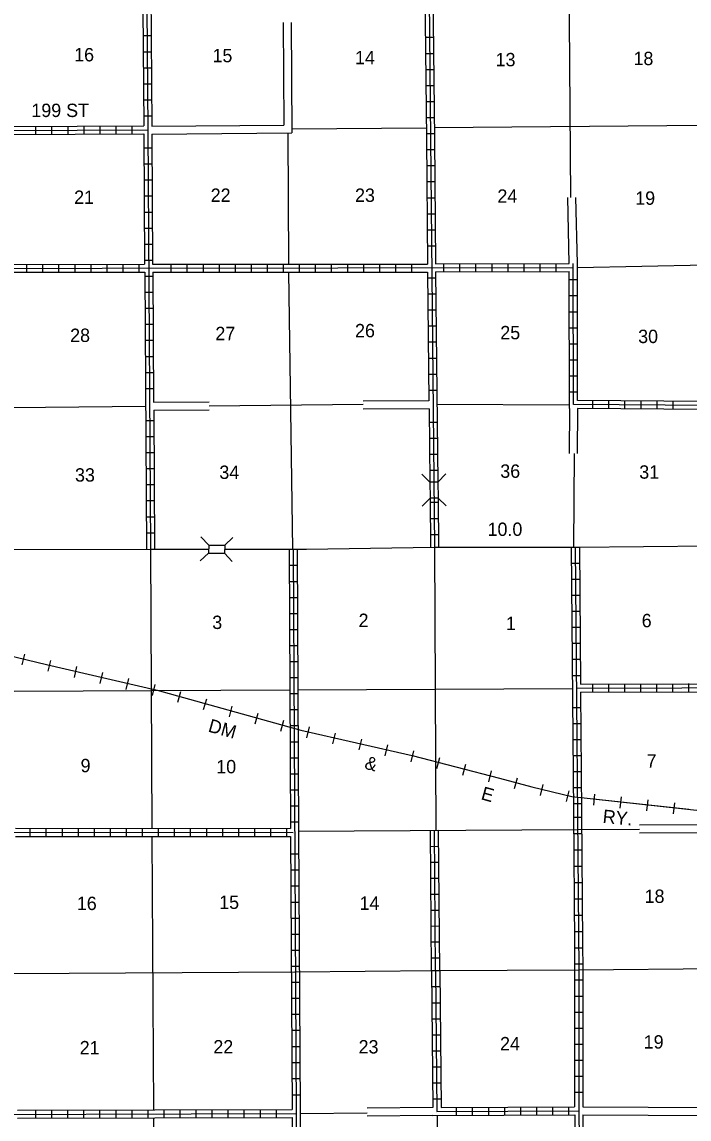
# Model space of a CAD drawing. Extents: x 1640392 to 2166518, y 15983809 to 16412887.
# Drawn here: x 1729578 to 1754534, y 16129615 to 16170670 of the extents above; entities that cross this region are included whole.
import ezdxf

# ---------------------------------------------------------------- set-up
doc = ezdxf.new("R2010")
doc.units = 0
for name, color, linetype in [('L10', 7, 'Continuous'), ('L11', 7, 'Continuous'), ('L13', 7, 'Continuous'), ('L14', 7, 'Continuous'), ('L15', 7, 'Continuous'), ('L18', 7, 'Continuous'), ('L28', 7, 'Continuous'), ('L3', 7, 'Continuous'), ('L30', 7, 'Continuous'), ('L4', 7, 'Continuous'), ('L5', 7, 'Continuous'), ('L8', 7, 'Continuous')]:
    doc.layers.add(name, color=color, linetype=linetype)

msp = doc.modelspace()

# ---------------------------------------------------------------- linework, layer by layer
at = {"layer": 'L10'}
for points in [[(1750055, 16161627), (1750001, 16164102)], [(1750355, 16161628), (1750301, 16164102)], [(1750555, 16130069), (1755447, 16130052)], [(1750563, 16129769), (1755447, 16129752)]]:
    msp.add_lwpolyline(points, dxfattribs=at)
at = {"layer": 'L11'}
for points in [[(1739355, 16170652), (1739377, 16166813)], [(1739655, 16170654), (1739678, 16166516)], [(1734438, 16166769), (1739377, 16166813)], [(1734440, 16166469), (1739678, 16166516)], [(1734505, 16156436), (1736581, 16156456)], [(1744805, 16156486), (1742347, 16156478)], [(1734506, 16156136), (1736584, 16156156)], [(1744814, 16156186), (1742347, 16156178)], [(1750063, 16156203), (1750048, 16154519)], [(1750363, 16156203), (1750349, 16154519)], [(1752678, 16140623), (1755381, 16140636)], [(1752678, 16140323), (1755385, 16140336)], [(1744955, 16130052), (1742488, 16130018)], [(1744955, 16129752), (1742488, 16129718)]]:
    msp.add_lwpolyline(points, dxfattribs=at)
at = {"layer": 'L13'}
for points in [[(1750115, 16164102), (1750010, 16177379)], [(1745009, 16166719), (1755147, 16166811)], [(1739528, 16166515), (1739555, 16161607)], [(1739677, 16166666), (1744709, 16166711)], [(1750363, 16161478), (1755180, 16161586)], [(1739555, 16161307), (1739705, 16150936)], [(1729206, 16156236), (1734205, 16156286)], [(1736582, 16156306), (1742347, 16156363)], [(1745097, 16156361), (1750047, 16156336)], [(1750221, 16151019), (1750250, 16154519)], [(1734381, 16150936), (1734439, 16140490)], [(1745014, 16151019), (1745064, 16140418)], [(1729287, 16145628), (1739597, 16145678)], [(1739897, 16145678), (1750172, 16145728)], [(1739929, 16140384), (1750363, 16140453)], [(1750363, 16140452), (1752678, 16140463)], [(1734439, 16140190), (1734497, 16129961)], [(1739989, 16129819), (1742488, 16129852)], [(1734497, 16129660), (1734522, 16124669)], [(1745114, 16129744), (1745164, 16124719)]]:
    msp.add_lwpolyline(points, dxfattribs=at)
at = {"layer": 'L15'}
for p, q in [((1729589, 16146611), (1729689, 16147011)), ((1730564, 16146369), (1730656, 16146778)), ((1731539, 16146144), (1731631, 16146553)), ((1732506, 16145919), (1732606, 16146328)), ((1733481, 16145694), (1733581, 16146102)), ((1734456, 16145469), (1734556, 16145878)), ((1735414, 16145211), (1735522, 16145611)), ((1736372, 16144936), (1736489, 16145344)), ((1737339, 16144669), (1737447, 16145069)), ((1738305, 16144402), (1738414, 16144802)), ((1739264, 16144136), (1739380, 16144536)), ((1740239, 16143877), (1740339, 16144286)), ((1741214, 16143652), (1741314, 16144061)), ((1742197, 16143436), (1742289, 16143836)), ((1743172, 16143211), (1743264, 16143619)), ((1744139, 16142986), (1744239, 16143394)), ((1745105, 16142736), (1745205, 16143144)), ((1746072, 16142486), (1746180, 16142894)), ((1747039, 16142236), (1747147, 16142644)), ((1748005, 16141986), (1748114, 16142386)), ((1748980, 16141727), (1749080, 16142136)), ((1749947, 16141494), (1750047, 16141902)), ((1750972, 16141361), (1751013, 16141777)), ((1751963, 16141252), (1752013, 16141669)), ((1752955, 16141144), (1753005, 16141561)), ((1753955, 16141036), (1753997, 16141452))]:
    msp.add_line(p, q, dxfattribs=at)
for points in [[(1717506, 16150869), (1721014, 16149111), (1722589, 16148528), (1723689, 16148311), (1727497, 16147353), (1730497, 16146628), (1734631, 16145669), (1740005, 16144169), (1744180, 16143219), (1747439, 16142377), (1748647, 16142052), (1750147, 16141686), (1754530, 16141211)], [(1718448, 16150394), (1721014, 16149111), (1722589, 16148528), (1723689, 16148311), (1727497, 16147353), (1730497, 16146628), (1734631, 16145669), (1740005, 16144169), (1744180, 16143219), (1747439, 16142377), (1748647, 16142052), (1750147, 16141686), (1755167, 16141142)]]:
    msp.add_lwpolyline(points, dxfattribs=at)
at = {"layer": 'L18'}
for p, q in [((1744839, 16153453), (1744539, 16153753)), ((1745139, 16153453), (1745439, 16153761)), ((1745139, 16153453), (1744839, 16153453)), ((1744839, 16153453), (1744847, 16152853)), ((1745139, 16153453), (1745147, 16152853)), ((1744847, 16152853), (1744547, 16152553)), ((1745147, 16152853), (1744847, 16152853)), ((1745147, 16152853), (1745447, 16152561)), ((1736564, 16151094), (1736264, 16151403)), ((1737164, 16151086), (1737464, 16151378)), ((1736556, 16150794), (1736247, 16150503)), ((1736564, 16151094), (1736556, 16150794)), ((1736556, 16150794), (1737156, 16150786)), ((1736564, 16151094), (1737164, 16151086)), ((1737164, 16151086), (1737156, 16150786)), ((1737156, 16150786), (1737447, 16150478))]:
    msp.add_line(p, q, dxfattribs=at)
at = {"layer": 'L3'}
for points in [[(1740217, 16150944), (1745014, 16151019), (1750280, 16151019)], [(1750280, 16151019), (1755388, 16151061), (1760713, 16151069), (1767288, 16151103)]]:
    msp.add_lwpolyline(points, dxfattribs=at)
at = {"layer": 'L4'}
for points in [[(1718514, 16134986), (1723939, 16135027), (1729231, 16135061), (1739789, 16135127), (1745055, 16135169)], [(1745055, 16135169), (1750405, 16135202), (1755605, 16135244), (1760846, 16135236), (1771538, 16135294)]]:
    msp.add_lwpolyline(points, dxfattribs=at)
at = {"layer": 'L5'}
for points in [[(1726130, 16150894), (1729089, 16150928), (1734389, 16150944), (1736560, 16150944)], [(1737160, 16150936), (1739722, 16150936), (1740217, 16150944)]]:
    msp.add_lwpolyline(points, dxfattribs=at)
at = {"layer": 'L8'}
for p, q in [((1734414, 16170144), (1734114, 16170144)), ((1744680, 16170094), (1744980, 16170094)), ((1734414, 16169544), (1734114, 16169544)), ((1744680, 16169494), (1744980, 16169494)), ((1734422, 16168944), (1734122, 16168944)), ((1744689, 16168894), (1744989, 16168894)), ((1734422, 16168344), (1734122, 16168344)), ((1744697, 16168294), (1744997, 16168294)), ((1734431, 16167744), (1734131, 16167744)), ((1744697, 16167694), (1744997, 16167694)), ((1734439, 16167144), (1734139, 16167144)), ((1730089, 16166761), (1730089, 16166461)), ((1730689, 16166769), (1730689, 16166469)), ((1731289, 16166769), (1731289, 16166469)), ((1731889, 16166769), (1731889, 16166469)), ((1732489, 16166778), (1732489, 16166478)), ((1733089, 16166778), (1733089, 16166478)), ((1733689, 16166786), (1733689, 16166486)), ((1744705, 16167094), (1745005, 16167094)), ((1744714, 16166494), (1745014, 16166494)), ((1734447, 16165944), (1734147, 16165944)), ((1744714, 16165894), (1745014, 16165894)), ((1734447, 16165344), (1734147, 16165344)), ((1744722, 16165294), (1745022, 16165294)), ((1734447, 16164744), (1734147, 16164744)), ((1744730, 16164694), (1745030, 16164694)), ((1734456, 16164144), (1734156, 16164144)), ((1744739, 16164094), (1745039, 16164094)), ((1734456, 16163544), (1734156, 16163544)), ((1744739, 16163494), (1745039, 16163494)), ((1734464, 16162944), (1734164, 16162944)), ((1744747, 16162894), (1745047, 16162894)), ((1734464, 16162344), (1734164, 16162344)), ((1744755, 16162294), (1745055, 16162294)), ((1729764, 16161303), (1729764, 16161603)), ((1730364, 16161303), (1730364, 16161603)), ((1730964, 16161303), (1730964, 16161603)), ((1731564, 16161303), (1731564, 16161603)), ((1732164, 16161303), (1732164, 16161603)), ((1732764, 16161303), (1732764, 16161603)), ((1733364, 16161303), (1733364, 16161603)), ((1733964, 16161311), (1733964, 16161611)), ((1734472, 16161744), (1734172, 16161744)), ((1735164, 16161311), (1735164, 16161611)), ((1735764, 16161311), (1735764, 16161611)), ((1736364, 16161311), (1736364, 16161611)), ((1736964, 16161311), (1736964, 16161611)), ((1737564, 16161311), (1737564, 16161611)), ((1738164, 16161311), (1738164, 16161611)), ((1738764, 16161311), (1738764, 16161611)), ((1739364, 16161311), (1739364, 16161611)), ((1739964, 16161311), (1739964, 16161611)), ((1740564, 16161319), (1740564, 16161619)), ((1741164, 16161319), (1741164, 16161619)), ((1741764, 16161319), (1741764, 16161619)), ((1742364, 16161319), (1742364, 16161619)), ((1742964, 16161319), (1742964, 16161619)), ((1743564, 16161319), (1743564, 16161619)), ((1744164, 16161319), (1744164, 16161619)), ((1745364, 16161319), (1745364, 16161619)), ((1745964, 16161319), (1745964, 16161619)), ((1746564, 16161319), (1746564, 16161619)), ((1747164, 16161328), (1747164, 16161628)), ((1747764, 16161328), (1747764, 16161628)), ((1748364, 16161328), (1748364, 16161628)), ((1748964, 16161328), (1748964, 16161628)), ((1749563, 16161328), (1749563, 16161628)), ((1734472, 16161144), (1734172, 16161144)), ((1744764, 16161094), (1745064, 16161094)), ((1750055, 16161028), (1750355, 16161028)), ((1734481, 16160544), (1734181, 16160544)), ((1744772, 16160494), (1745072, 16160494)), ((1750055, 16160428), (1750355, 16160428)), ((1734481, 16159944), (1734181, 16159944)), ((1744780, 16159894), (1745080, 16159894)), ((1750055, 16159828), (1750355, 16159828)), ((1734489, 16159344), (1734189, 16159344)), ((1744780, 16159294), (1745080, 16159294)), ((1750055, 16159228), (1750355, 16159228)), ((1734489, 16158744), (1734189, 16158744)), ((1744789, 16158694), (1745089, 16158694)), ((1750063, 16158628), (1750363, 16158628)), ((1734489, 16158144), (1734189, 16158144)), ((1744797, 16158094), (1745097, 16158094)), ((1750063, 16158028), (1750363, 16158028)), ((1734497, 16157544), (1734197, 16157544)), ((1744797, 16157494), (1745097, 16157494)), ((1750063, 16157428), (1750363, 16157428)), ((1734497, 16156944), (1734197, 16156944)), ((1744805, 16156894), (1745105, 16156894)), ((1750063, 16156828), (1750363, 16156828)), ((1750938, 16156194), (1750938, 16156494)), ((1751538, 16156194), (1751538, 16156494)), ((1752138, 16156186), (1752138, 16156486)), ((1752738, 16156186), (1752738, 16156486)), ((1753338, 16156178), (1753338, 16156478)), ((1753938, 16156169), (1753938, 16156469)), ((1734506, 16155744), (1734206, 16155744)), ((1744814, 16155694), (1745114, 16155694)), ((1734514, 16155144), (1734214, 16155144)), ((1744822, 16155094), (1745122, 16155094)), ((1734514, 16154544), (1734214, 16154544)), ((1744830, 16154494), (1745130, 16154494)), ((1734522, 16153944), (1734222, 16153944)), ((1744839, 16153894), (1745139, 16153894)), ((1734522, 16153344), (1734222, 16153344)), ((1734531, 16152744), (1734231, 16152744)), ((1744847, 16152694), (1745147, 16152694)), ((1734531, 16152144), (1734231, 16152144)), ((1744855, 16152094), (1745155, 16152094)), ((1734539, 16151544), (1734239, 16151544)), ((1744855, 16151494), (1745155, 16151494)), ((1739572, 16150936), (1739872, 16150936)), ((1750130, 16151019), (1750430, 16151019)), ((1739572, 16150336), (1739872, 16150336)), ((1750138, 16150419), (1750438, 16150419)), ((1739580, 16149736), (1739880, 16149736)), ((1750138, 16149819), (1750438, 16149819)), ((1739580, 16149136), (1739880, 16149136)), ((1750147, 16149219), (1750447, 16149219)), ((1739589, 16148536), (1739889, 16148536)), ((1750147, 16148619), (1750447, 16148619)), ((1739589, 16147936), (1739889, 16147936)), ((1750155, 16148019), (1750455, 16148019)), ((1750155, 16147419), (1750455, 16147419)), ((1739589, 16147336), (1739889, 16147336)), ((1739597, 16146736), (1739897, 16146736)), ((1750163, 16146819), (1750463, 16146819)), ((1750172, 16146219), (1750472, 16146219)), ((1739597, 16146136), (1739897, 16146136)), ((1750930, 16145594), (1750930, 16145894)), ((1751530, 16145594), (1751530, 16145894)), ((1752130, 16145602), (1752130, 16145902)), ((1752730, 16145602), (1752730, 16145902)), ((1753330, 16145602), (1753330, 16145902)), ((1753930, 16145602), (1753930, 16145902)), ((1754530, 16145611), (1754530, 16145911)), ((1739605, 16145536), (1739905, 16145536)), ((1750180, 16145019), (1750480, 16145019)), ((1739605, 16144936), (1739905, 16144936)), ((1739605, 16144336), (1739905, 16144336)), ((1750180, 16144419), (1750480, 16144419)), ((1739614, 16143736), (1739914, 16143736)), ((1750188, 16143819), (1750488, 16143819)), ((1739614, 16143136), (1739914, 16143136)), ((1750188, 16143219), (1750488, 16143219)), ((1739622, 16142536), (1739922, 16142536)), ((1750197, 16142619), (1750497, 16142619)), ((1739622, 16141936), (1739922, 16141936)), ((1750205, 16142019), (1750505, 16142019)), ((1739622, 16141336), (1739922, 16141336)), ((1750205, 16141419), (1750505, 16141419)), ((1750209, 16140915), (1750509, 16140915)), ((1729889, 16140194), (1729889, 16140494)), ((1730489, 16140194), (1730489, 16140494)), ((1731089, 16140194), (1731089, 16140494)), ((1731689, 16140194), (1731689, 16140494)), ((1732289, 16140194), (1732289, 16140494)), ((1732889, 16140194), (1732889, 16140494)), ((1733489, 16140194), (1733489, 16140494)), ((1734089, 16140194), (1734089, 16140494)), ((1734689, 16140194), (1734689, 16140494)), ((1735289, 16140194), (1735289, 16140494)), ((1735889, 16140186), (1735889, 16140486)), ((1736489, 16140186), (1736489, 16140486)), ((1737089, 16140186), (1737089, 16140486)), ((1737689, 16140186), (1737689, 16140486)), ((1738289, 16140186), (1738289, 16140486)), ((1738889, 16140186), (1738889, 16140486)), ((1739489, 16140186), (1739489, 16140486)), ((1739630, 16140736), (1739930, 16140736)), ((1744866, 16140417), (1745164, 16140419)), ((1750214, 16140303), (1750514, 16140303)), ((1744870, 16139820), (1745168, 16139823)), ((1750219, 16139691), (1750519, 16139691)), ((1739639, 16139536), (1739939, 16139536)), ((1744875, 16139224), (1745173, 16139226)), ((1739639, 16138936), (1739939, 16138936)), ((1750224, 16139079), (1750524, 16139079)), ((1744879, 16138627), (1745178, 16138629)), ((1750229, 16138467), (1750529, 16138467)), ((1739639, 16138336), (1739939, 16138336)), ((1744884, 16138031), (1745182, 16138033)), ((1739647, 16137736), (1739947, 16137736)), ((1750234, 16137855), (1750534, 16137855)), ((1744889, 16137434), (1745187, 16137436)), ((1750239, 16137243), (1750539, 16137243)), ((1739647, 16137136), (1739947, 16137136)), ((1744893, 16136837), (1745191, 16136840)), ((1739655, 16136536), (1739955, 16136536)), ((1750244, 16136631), (1750547, 16136631)), ((1739655, 16135936), (1739955, 16135936)), ((1744898, 16136241), (1745196, 16136243)), ((1750247, 16136019), (1750547, 16136019)), ((1744902, 16135644), (1745201, 16135647)), ((1739655, 16135336), (1739955, 16135336)), ((1744905, 16135169), (1745205, 16135169)), ((1750255, 16135419), (1750555, 16135419)), ((1739664, 16134736), (1739964, 16134736)), ((1750255, 16134819), (1750555, 16134819)), ((1744914, 16134569), (1745214, 16134569)), ((1739664, 16134136), (1739964, 16134136)), ((1744914, 16133969), (1745214, 16133969)), ((1750255, 16134219), (1750555, 16134219)), ((1739672, 16133536), (1739972, 16133536)), ((1750255, 16133619), (1750555, 16133619)), ((1744922, 16133369), (1745222, 16133369)), ((1739672, 16132936), (1739972, 16132936)), ((1744930, 16132769), (1745230, 16132769)), ((1750255, 16133019), (1750555, 16133019)), ((1739672, 16132336), (1739972, 16132336)), ((1750263, 16132419), (1750563, 16132419)), ((1744930, 16132169), (1745230, 16132169)), ((1750263, 16131819), (1750563, 16131819)), ((1739680, 16131736), (1739980, 16131736)), ((1744939, 16131569), (1745239, 16131569)), ((1739680, 16131136), (1739980, 16131136)), ((1750263, 16131219), (1750563, 16131219)), ((1744947, 16130969), (1745247, 16130969)), ((1750263, 16130619), (1750563, 16130619)), ((1739680, 16130524), (1739980, 16130524)), ((1744947, 16130369), (1745247, 16130369)), ((1730097, 16129644), (1730097, 16129944)), ((1730697, 16129652), (1730697, 16129952)), ((1731297, 16129652), (1731297, 16129952)), ((1731897, 16129652), (1731897, 16129952)), ((1732497, 16129652), (1732497, 16129952)), ((1733097, 16129652), (1733097, 16129952)), ((1733697, 16129661), (1733697, 16129961)), ((1734297, 16129661), (1734297, 16129961)), ((1734897, 16129661), (1734897, 16129961)), ((1735497, 16129661), (1735497, 16129961)), ((1736097, 16129669), (1736097, 16129969)), ((1736697, 16129669), (1736697, 16129969)), ((1737297, 16129669), (1737297, 16129969)), ((1737897, 16129669), (1737897, 16129969)), ((1738497, 16129669), (1738497, 16129969)), ((1739097, 16129677), (1739097, 16129977)), ((1745839, 16129752), (1745839, 16130052)), ((1746439, 16129761), (1746439, 16130061)), ((1747039, 16129761), (1747039, 16130061)), ((1747639, 16129761), (1747639, 16130061)), ((1748239, 16129769), (1748239, 16130069)), ((1748839, 16129769), (1748839, 16130069)), ((1749438, 16129769), (1749438, 16130069)), ((1750038, 16129777), (1750038, 16130077))]:
    msp.add_line(p, q, dxfattribs=at)
for points in [[(1734156, 16183378), (1734289, 16166636), (1734389, 16150944)], [(1744697, 16183294), (1744864, 16166294), (1745014, 16151019)], [(1734056, 16177036), (1734139, 16166786)], [(1734397, 16171794), (1734438, 16166769)], [(1744655, 16171811), (1744714, 16166294), (1744755, 16161611)], [(1744955, 16171811), (1745014, 16166294), (1745055, 16161619)], [(1729147, 16166761), (1734139, 16166786)], [(1718406, 16166553), (1734289, 16166636)], [(1723856, 16166428), (1734139, 16166486)], [(1734139, 16166486), (1734164, 16161603)], [(1734440, 16166469), (1734464, 16161603)], [(1723764, 16161444), (1750205, 16161478)], [(1723898, 16161594), (1734164, 16161603)], [(1734464, 16161603), (1744755, 16161611)], [(1745055, 16161619), (1750055, 16161627)], [(1771296, 16156378), (1755355, 16156311), (1750213, 16156353), (1750205, 16161628)], [(1755213, 16156461), (1750363, 16156503), (1750355, 16161628)], [(1729181, 16161303), (1734172, 16161303)], [(1734172, 16161303), (1734239, 16150944)], [(1734472, 16161303), (1744755, 16161311)], [(1734472, 16161303), (1734505, 16156436)], [(1744755, 16161311), (1744805, 16156486)], [(1745055, 16161319), (1750055, 16161328)], [(1745055, 16161319), (1745139, 16153453)], [(1750063, 16156203), (1750055, 16161328)], [(1734506, 16156136), (1734539, 16150944)], [(1744814, 16156186), (1744839, 16153453)], [(1755213, 16156161), (1750363, 16156203)], [(1744847, 16152853), (1744864, 16151019)], [(1745147, 16152853), (1745164, 16151019)], [(1739572, 16150936), (1739622, 16140486)], [(1739722, 16150936), (1739839, 16129827), (1739855, 16124561)], [(1739872, 16150936), (1739923, 16140384)], [(1750130, 16151019), (1750208, 16141102)], [(1750280, 16151019), (1750405, 16135202), (1750413, 16129927), (1750472, 16124594)], [(1750430, 16151019), (1750472, 16145894)], [(1750330, 16145744), (1766063, 16145794), (1766180, 16140494)], [(1750472, 16145894), (1755305, 16145902)], [(1750472, 16145594), (1755313, 16145602)], [(1750472, 16145594), (1750508, 16141103)], [(1750208, 16141100), (1750247, 16136189)], [(1750508, 16141103), (1750547, 16136191)], [(1729331, 16140494), (1739622, 16140486)], [(1723889, 16140352), (1739730, 16140336)], [(1729331, 16140194), (1739630, 16140186)], [(1739630, 16140186), (1739689, 16129977)], [(1739929, 16140384), (1739989, 16129978)], [(1744905, 16135169), (1744862, 16140417)], [(1745055, 16135168), (1745015, 16140418)], [(1745205, 16135169), (1745165, 16140419)], [(1750247, 16136189), (1750255, 16135202), (1750255, 16130069)], [(1750547, 16136191), (1750555, 16135202), (1750555, 16130069)], [(1744905, 16135169), (1744955, 16130052)], [(1745055, 16135169), (1745105, 16129902), (1750413, 16129927)], [(1745205, 16135169), (1745255, 16130052)], [(1724098, 16129777), (1739839, 16129827)], [(1729414, 16129944), (1739689, 16129977)], [(1739989, 16129978), (1739997, 16124694)], [(1744955, 16129761), (1744955, 16129752), (1750263, 16129769)], [(1745255, 16130052), (1750255, 16130069)], [(1750263, 16129769), (1750313, 16124752)], [(1750563, 16129769), (1750613, 16124752)], [(1729414, 16129644), (1739689, 16129677)], [(1739689, 16129677), (1739697, 16124694)]]:
    msp.add_lwpolyline(points, dxfattribs=at)

# ---------------------------------------------------------------- texts
at = {"layer": 'L14'}
for s, p in [('16', (1731531, 16169194)), ('15', (1736706, 16169161)), ('14', (1742039, 16169086)), ('13', (1747297, 16169011)), ('18', (1752455, 16169053)), ('21', (1731531, 16163861)), ('22', (1736639, 16163936)), ('23', (1742039, 16163936)), ('24', (1747364, 16163903)), ('19', (1752522, 16163828)), ('26', (1742039, 16158869)), ('28', (1731381, 16158694)), ('27', (1736814, 16158761)), ('25', (1747472, 16158794)), ('30', (1752630, 16158653)), ('34', (1736964, 16153569)), ('36', (1747472, 16153611)), ('31', (1752672, 16153578)), ('33', (1731564, 16153469)), ('3', (1736697, 16147953)), ('2', (1742172, 16148028)), ('1', (1747680, 16147911)), ('6', (1752763, 16148019)), ('9', (1731772, 16142594)), ('10', (1736847, 16142552)), ('7', (1752947, 16142769)), ('15', (1736956, 16137477)), ('18', (1752872, 16137702)), ('16', (1731631, 16137436)), ('14', (1742205, 16137444)), ('24', (1747464, 16132186)), ('19', (1752838, 16132252)), ('21', (1731739, 16132036)), ('22', (1736739, 16132069)), ('23', (1742172, 16132069))]:
    msp.add_text(s, height=500, rotation=360, dxfattribs=at).set_placement(p)
at = {"layer": 'L15'}
for s, rotation, p in [('DM', 344.3735, (1736514, 16144119)), ('&', 344.3735, (1742364, 16142736)), ('E', 344.3735, (1746722, 16141586)), ('RY.', 354.3552, (1751287, 16140702))]:
    msp.add_text(s, height=500, rotation=rotation, dxfattribs=at).set_placement(p)
at = {"layer": 'L28'}
msp.add_text('10.0', height=500, rotation=360, dxfattribs=at).set_placement((1746997, 16151436))
at = {"layer": 'L30'}
msp.add_text('199 ST', height=500, rotation=360, dxfattribs=at).set_placement((1729931, 16167111))

doc.saveas('drawing.dxf')
